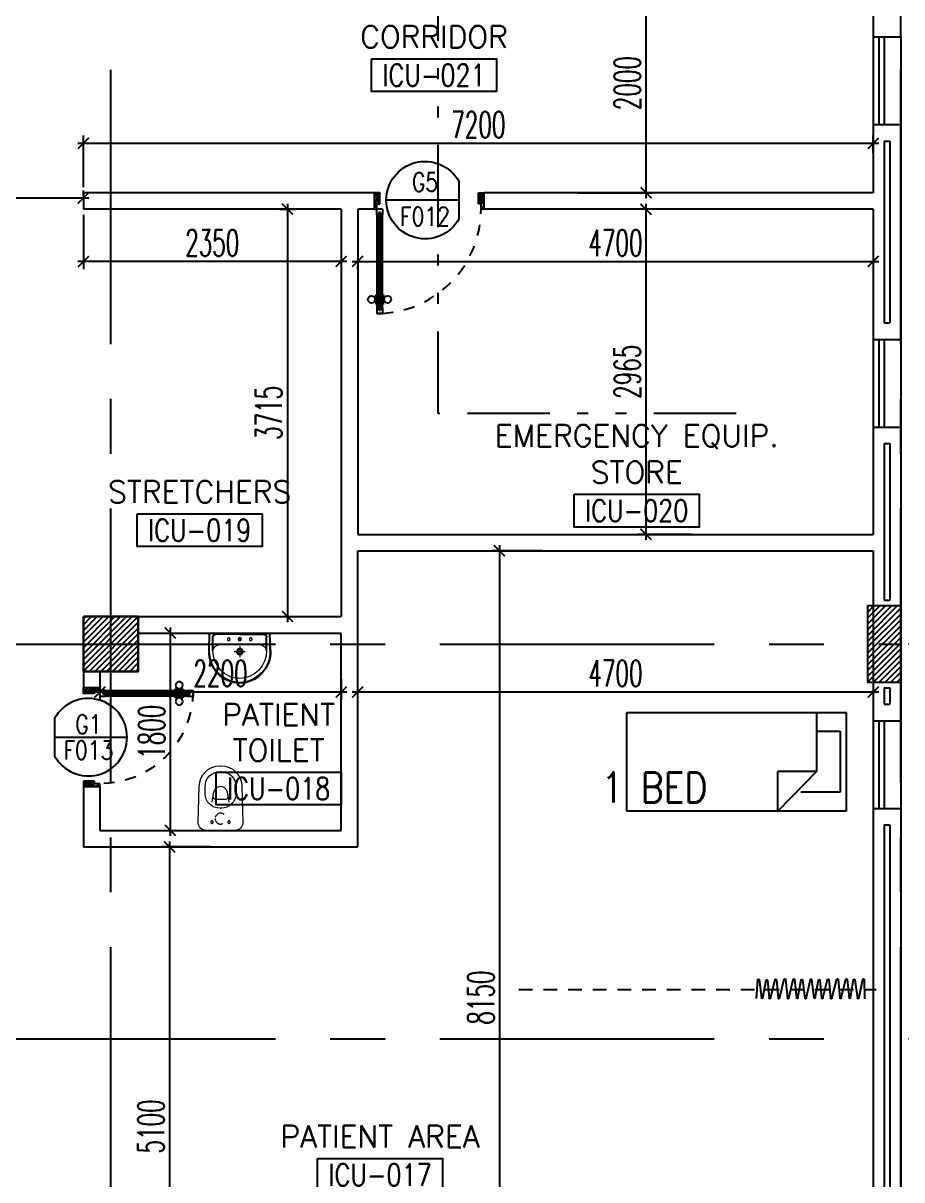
# Model space of a CAD drawing. Extents: x 275967.8 to 276060, y 57291.9 to 57371.4.
# Drawn here: x 276044.78 to 276052.79, y 57308.28 to 57318.82 of the extents above; entities that cross this region are included whole.
import ezdxf
from ezdxf.enums import TextEntityAlignment as Align

# ---------------------------------------------------------------- set-up
doc = ezdxf.new("R2010")
doc.units = 0
doc.header["$MEASUREMENT"] = 0
doc.header["$PDMODE"] = 34
for name, pattern in [('2DASHES', [1.7, 0.75, -0.25, 0.1, -0.25, 0.1, -0.25]), ('CENTERX2', [4, 2.5, -0.5, 0.5, -0.5]), ('DASHED', [0.75, 0.5, -0.25]), ('HIDDEN', [0.375, 0.25, -0.125]), ('HIDDEN2', [0.1875, 0.125, -0.0625])]:
    doc.linetypes.add(name, pattern=pattern)
doc.layers.get('0').update_dxf_attribs({"linetype": 'CONTINUOUS'})
doc.layers.get('DEFPOINTS').update_dxf_attribs({"linetype": 'CONTINUOUS'})
for name, color, linetype in [('A_CUBICLE_CURTAINS', 4, 'HIDDEN'), ('AXES', 11, 'CENTERX2'), ('COL', 5, 'CONTINUOUS'), ('D_CURTAIN', 11, 'HIDDEN'), ('DIM', 4, 'CONTINUOUS'), ('DOOR', 7, 'CONTINUOUS'), ('DOOR-CR', 2, 'CONTINUOUS'), ('DOOR-NO', 3, 'CONTINUOUS'), ('FIX', 3, 'CONTINUOUS'), ('FUR', 4, 'CONTINUOUS'), ('HAT', 8, 'CONTINUOUS'), ('IND-ES-L', 6, '2DASHES'), ('INSUL', 4, 'CONTINUOUS'), ('ME-FIX', 3, 'CONTINUOUS'), ('RM-BOX', 4, 'CONTINUOUS'), ('RM-NAME', 2, 'CONTINUOUS'), ('RM-NO', 2, 'CONTINUOUS'), ('RS20', 9, 'CONTINUOUS'), ('WALL', 2, 'CONTINUOUS'), ('WIN', 3, 'CONTINUOUS')]:
    doc.layers.add(name, color=color, linetype=linetype)
doc.styles.add('ROMANS', font='ROMANS.shx', dxfattribs={"width": 0.6})
doc.styles.add('RS20', font='ROMANS.shx', dxfattribs={"height": 0.2})
doc.dimstyles.new('STANDARD in', dxfattribs={"dimtxt": 0.24, "dimasz": 0.1, "dimexe": 0.07, "dimexo": 0.05, "dimgap": 0.05, "dimtad": 1, "dimdec": 0, "dimlfac": 1000, "dimzin": 0, "dimdsep": 46, "dimtxsty": 'ROMANS', "dimblk": 'ARCHTICK', "dimcen": 0.05, "dimdle": 0.05, "dimclrd": 4, "dimclre": 4, "dimclrt": 2, "dimadec": 0, "dimazin": 0, "dimtfac": 1, "dimtdec": 0, "dimtmove": 2, "dimatfit": 3, "dimfxl": 0, "dimtolj": 1, "dimtzin": 0, "dimarcsym": 0})

# ---------------------------------------------------------------- blocks, each defined once
blk = doc.blocks.new('*X21')
at = {"color": 0}
for p, q in [((84179, 132651), (84678, 133150)), ((84179, 132704), (84625, 133150)), ((84179, 132757), (84571, 133150)), ((84179, 132810), (84518, 133150)), ((84179, 132864), (84465, 133150)), ((84179, 132917), (84412, 133150)), ((84179, 132970), (84359, 133150)), ((84179, 133023), (84306, 133150)), ((84179, 133076), (84253, 133150)), ((84179, 133129), (84200, 133150)), ((84231, 132650), (84679, 133098)), ((84284, 132650), (84679, 133045)), ((84337, 132650), (84679, 132992)), ((84390, 132650), (84679, 132939)), ((84443, 132650), (84679, 132886)), ((84496, 132650), (84679, 132833)), ((84549, 132650), (84679, 132780)), ((84602, 132650), (84679, 132727)), ((84655, 132650), (84679, 132674))]:
    blk.add_line(p, q, dxfattribs=at)
blk = doc.blocks.new('COL50')
at = {"layer": 'COL'}
blk.add_lwpolyline([(-250, 250), (-250, -250), (250, -250), (250, 250)], close=True, dxfattribs=at)
blk = doc.blocks.new('C11')
at = {"layer": 'HAT'}
h = blk.add_hatch(dxfattribs=at)
h.set_pattern_fill('ANSI31', color=256, scale=300, style=0)
h.set_pattern_definition([(45, (-248556.182, -75061.005), (-26.5165043, 26.5165043), [])])
h.paths.add_polyline_path([(300, 700), (0, 700), (0, 350), (300, 350)])
h.paths.add_polyline_path([(300, 350), (0, 350), (0, 0), (300, 0)])
at = {"layer": 'COL'}
blk.add_lwpolyline([(300, 700), (300, 0), (0, 0), (0, 700)], close=True, dxfattribs=at)
blk = doc.blocks.new('DOOR90')
at = {"layer": 'DOOR', "color": 0, "linetype": 'ByBlock'}
for p, q in [((-150, 0), (-150, -25)), ((-150, 0), (0, 0)), ((0, -50), (0, 0)), ((-1000, -25), (-1000, -75)), ((-1000, -75), (-1000, -25)), ((-950, -25), (-1000, -25)), ((-950, -75), (-1000, -75)), ((-970, -42), (-970, -58)), ((-950, -42), (-970, -42)), ((-950, -58), (-970, -58)), ((-950, -25), (-950, -42)), ((-950, -58), (-950, -75)), ((-918, -25), (-918, -18)), ((-828, -18), (-918, -18)), ((-918, -75), (-918, -82)), ((-828, -82), (-918, -82)), ((-905, -18), (-905, -9)), ((-905, -9), (-840, -9)), ((-905, -18), (-840, -18)), ((-905, -82), (-905, -91)), ((-905, -82), (-840, -82)), ((-905, -91), (-840, -91)), ((-840, -18), (-840, -9)), ((-840, -82), (-840, -91)), ((-828, -25), (-828, -18)), ((-828, -75), (-828, -82)), ((-200, -42), (-200, -25)), ((-200, -25), (-150, -25)), ((-180, -42), (-200, -42)), ((-200, -75), (-200, -58)), ((-200, -58), (-180, -58)), ((-150, -75), (-200, -75)), ((-180, -58), (-180, -42)), ((-150, -75), (-150, -25)), ((-150, -25), (-100, -25)), ((-100, -25), (-100, -50)), ((-100, -50), (0, -50)), ((-150, -900), (-150, -875)), ((-150, -875), (-100, -875)), ((0, -900), (-150, -900)), ((-150, -900), (0, -900)), ((-100, -850), (0, -850)), ((-100, -875), (-100, -850)), ((0, -850), (0, -900))]:
    blk.add_line(p, q, dxfattribs=at)
at = {"layer": 'DOOR', "color": 9, "linetype": 'ByBlock'}
for p, q in [((0, -50), (-114, 0)), ((0, -50), (-40, 0)), ((0, -50), (-100, -37)), ((0, -850), (-114, -900)), ((0, -850), (-100, -863)), ((0, -850), (-40, -900))]:
    blk.add_line(p, q, dxfattribs=at)
at = {"layer": 'DOOR', "linetype": 'ByBlock'}
for p, q in [((-200, -25), (-950, -25)), ((-200, -42), (-950, -42)), ((-200, -58), (-950, -58)), ((-950, -75), (-200, -75))]:
    blk.add_line(p, q, dxfattribs=at)
at = {"layer": 'DOOR', "color": 0, "linetype": 'ByBlock'}
for centre in [(-873, 24), (-873, -124)]:
    blk.add_circle(centre, 32.4, dxfattribs=at)
at = {"layer": 'DOOR', "color": 9, "linetype": 'ByBlock'}
for centre, radius, start, end in [((0, -50), 154, 161.1053, 166.2858), ((0, -50), 134, 158.1598, 169.28), ((0, -50), 94.4, 148.0182, 180), ((0, -50), 74.4, 137.7764, 180), ((0, -50), 114, 154.0838, 167.3774), ((0, -50), 54.4, 113.2074, 180), ((0, -50), 34.4, 90, 180), ((0, -50), 14.4, 90, 180), ((0, -850), 154, 193.7142, 198.8947), ((0, -850), 134, 190.72, 201.8402), ((0, -850), 94.4, 180, 211.9818), ((0, -850), 74.4, 180, 222.2236), ((0, -850), 54.4, 180, 246.7926), ((0, -850), 34.4, 180, 270), ((0, -850), 14.4, 180, 270)]:
    blk.add_arc(centre, radius, start, end, dxfattribs=at)
at = {"layer": 'DOOR', "linetype": 'HIDDEN', "ltscale": 0.5}
blk.add_arc((-150, -25), 850, 180, 270, dxfattribs=at)
blk = doc.blocks.new('RM1')
at = {"layer": 'RM-BOX'}
blk.add_lwpolyline([(570, -200), (-570, -200), (-570, -500), (570, -500)], close=True, dxfattribs=at)
at = {"layer": 'RM-NAME', "style": 'ROMANS'}
for tag, p in [('ROOMNAME1', (0, 324)), ('ROOMNAME2', (0, 0))]:
    blk.add_attdef(tag, text='', height=200, dxfattribs=at).set_placement(p, align=Align.MIDDLE)
at = {"layer": 'RM-NO', "style": 'ROMANS', "width": 0.8}
blk.add_attdef('ROOMNO', text='', height=200, dxfattribs=at).set_placement((0, -350), align=Align.MIDDLE)
blk = doc.blocks.new('DD1')
at = {"layer": 'DOOR-CR'}
blk.add_line((-308, 0), (353, 0), dxfattribs=at)
blk.add_lwpolyline([(-308, -173, 3.820224), (-308, 173)], format="xyb", close=True, dxfattribs=at)
at = {"layer": 'DOOR-NO', "color": 255, "style": 'ROMANS', "width": 0.8}
for tag, p in [('G', (0, 184)), ('000', (0, -141))]:
    blk.add_attdef(tag, text='', height=204, dxfattribs=at).set_placement(p, align=Align.MIDDLE)
blk = doc.blocks.new('C')
at = {"layer": 'D_CURTAIN'}
for points in [[(0.2291, 0.0766), (0.2291, 0.0767, 0.848601), (0.2193, 0.0763), (0.2022, -0.0623, -0.855925), (0.1923, -0.0626), (0.1668, 0.0721, 0.866955), (0.1569, 0.0717), (0.1436, -0.065, -0.843142), (0.1338, -0.0657), (0.0985, 0.0766, 0.845318), (0.0887, 0.0759), (0.0756, -0.0662, -0.842227), (0.0658, -0.067), (0.0285, 0.0792, 0.837896), (0.0187, 0.0784), (0.004, -0.0645, -0.84563), (-0.0058, -0.0651), (-0.0396, 0.0782, 0.842014), (-0.0495, 0.0776), (-0.0651, -0.0627, -0.866148), (-0.0749, -0.063), (-0.0993, 0.0743, 0.854133), (-0.1092, 0.0741), (-0.1287, -0.0661, -0.838104), (-0.1385, -0.0665), (-0.1697, 0.0774, 0.84026), (-0.1795, 0.077), (-0.1827, -0.0714)], [(0.6386, -0.0681), (0.6279, 0.076, 0.848601), (0.6181, 0.0756), (0.601, -0.063, -0.855925), (0.5911, -0.0633), (0.5656, 0.0714, 0.866955), (0.5557, 0.0709), (0.5424, -0.0657, -0.843142), (0.5326, -0.0665), (0.4973, 0.0759, 0.845318), (0.4875, 0.0752), (0.4744, -0.0669, -0.842227), (0.4646, -0.0677), (0.4273, 0.0784, 0.837896), (0.4175, 0.0777), (0.4028, -0.0652, -0.84563), (0.393, -0.0659), (0.3592, 0.0775, 0.842014), (0.3493, 0.0769), (0.3338, -0.0634, -0.866148), (0.3239, -0.0637), (0.2995, 0.0735, 0.854133), (0.2896, 0.0734), (0.2701, -0.0669, -0.838104), (0.2603, -0.0672), (0.2291, 0.0767, 0.84026), (0.2193, 0.0763)]]:
    blk.add_lwpolyline(points, format="xyb", dxfattribs=at)
blk = doc.blocks.new('LAV1')
at = {"layer": 'FIX', "linetype": 'DASHED', "lineweight": 20, "ltscale": 0.05}
for p, q in [((50, 220), (-50, 220)), ((0, 170), (0, 270)), ((0, 170), (0, 270))]:
    blk.add_line(p, q, dxfattribs=at)
at = {"layer": 'FIX', "linetype": 'ByBlock', "ltscale": 0.3}
for p, q in [((-280, 210), (-275, 50)), ((-245, 210), (-245, 85)), ((245, 210), (245, 85)), ((280, 210), (275, 50)), ((0, 60), (-220, 60)), ((0, 60), (220, 60))]:
    blk.add_line(p, q, dxfattribs=at)
at = {"layer": 'FIX', "linetype": 'Continuous', "lineweight": 20}
for p, q in [((-275, 210), (-275, 50)), ((0, 155), (-181, 155)), ((0, 155), (181, 155)), ((275, 210), (275, 50)), ((0, 50), (-275, 50)), ((0, 50), (-252, 50)), ((0, 50), (252, 50)), ((0, 50), (275, 50))]:
    blk.add_line(p, q, dxfattribs=at)
at = {"layer": 'FIX', "lineweight": 20}
for p, q in [((16, 107), (-15, 107)), ((0, 92), (0, 123))]:
    blk.add_line(p, q, dxfattribs=at)
for centre, radius in [((0, 220), 29.5), ((0, 220), 22.5), ((0, 107), 15.5)]:
    blk.add_circle(centre, radius, dxfattribs=at)
at = {"layer": 'FIX', "linetype": 'HIDDEN', "lineweight": 20, "ltscale": 0.05}
for centre in [(-100, 107), (100, 107)]:
    blk.add_circle(centre, 12.4, dxfattribs=at)
at = {"layer": 'FIX', "linetype": 'ByBlock', "ltscale": 0.3}
for centre, radius, start, end in [((7, 220), 287, 91.3776, 182.0064), ((-7, 220), 287, 357.9936, 88.6224), ((-220, 85), 24.9, 179.7021, 269.9486), ((220, 85), 24.9, 270.0514, 0.2979)]:
    blk.add_arc(centre, radius, start, end, dxfattribs=at)
at = {"layer": 'FIX', "linetype": 'Continuous', "lineweight": 20}
for centre, radius, start, end in [((8, 217), 283, 91.6988, 181.351), ((8, 212), 253, 91.7328, 180.4884), ((-8, 217), 283, 358.649, 88.3012), ((-8, 212), 253, 359.5116, 88.2672), ((-179, 222), 66.9, 190.2006, 268.0786), ((179, 222), 66.9, 271.9214, 349.7994)]:
    blk.add_arc(centre, radius, start, end, dxfattribs=at)
blk = doc.blocks.new('WC1')
at = {"layer": 'FIX', "lineweight": 20}
for p, q in [((-210, 204), (-538, 194)), ((-475, 141), (-538, 141)), ((-727, 5), (-727, -5)), ((-674, 5), (-674, -5)), ((-534, 24), (-540, 0)), ((-540, 0), (-534, -24)), ((-395, 76), (-490, 60)), ((-339, 5), (-339, -5)), ((-490, -60), (-395, -76)), ((-538, -141), (-475, -141)), ((-538, -194), (-210, -204))]:
    blk.add_line(p, q, dxfattribs=at)
at = {"layer": 'FIX', "linetype": 'Continuous', "lineweight": 20}
blk.add_line((-420, -47), (-420, 45), dxfattribs=at)
at = {"layer": 'FIX', "lineweight": 20}
blk.add_lwpolyline([(-213, -204), (-210, -204, 0.414214), (-137, -131), (-137, 0), (-137, 131, 0.414214), (-210, 204)], format="xyb", dxfattribs=at)
at = {"layer": 'FIX', "linetype": 'HIDDEN2', "lineweight": 20, "ltscale": 0.3}
blk.add_circle((-245, 0), 49.8, dxfattribs=at)
at = {"layer": 'FIX', "linetype": 'HIDDEN', "lineweight": 20, "ltscale": 0.05}
for centre in [(-213, 78), (-213, -77)]:
    blk.add_circle(centre, 11.6, dxfattribs=at)
at = {"layer": 'FIX', "lineweight": 20}
for centre, radius, start, end in [((-538, 5), 189, 90, 180), ((-538, 5), 136, 90, 180), ((-475, 5), 136, 360, 90), ((-473, -7), 68.2, 128.9242, 152.8468), ((-464, -18), 82, 108.496, 128.9242), ((-538, -5), 189, 180, 270), ((-538, -5), 136, 180, 270), ((-473, 7), 68.2, 207.1532, 231.0758), ((-464, 18), 82, 231.0758, 251.504), ((-475, -5), 136, 270, 0)]:
    blk.add_arc(centre, radius, start, end, dxfattribs=at)
at = {"layer": 'FIX', "linetype": 'Continuous', "lineweight": 20}
for centre, start, end in [((-443, 46), 357.6662, 91.6121), ((-442, -46), 268.3879, 2.3338)]:
    blk.add_arc(centre, 22.3, start, end, dxfattribs=at)
blk = doc.blocks.new('_ARCHTICK')
at = {"color": 0, "linetype": 'ByBlock', "const_width": 0.15}
blk.add_lwpolyline([(-0.5, -0.5), (0.5, 0.5)], dxfattribs=at)
blk = doc.blocks.new('*D175')
at = {"layer": 'DEFPOINTS', "color": 0, "linetype": 'ByBlock', "ltscale": 0.3}
for p in [(276049.95, 57319.278), (276049.781, 57317.278), (276050.453, 57317.278)]:
    blk.add_point(p, dxfattribs=at)
at = {"layer": 'DIM', "color": 4, "linetype": 'ByBlock', "lineweight": -2, "ltscale": 0.3}
for p, q in [((276050.453, 57319.328), (276050.453, 57317.228)), ((276050, 57319.278), (276050.523, 57319.278)), ((276049.831, 57317.278), (276050.523, 57317.278))]:
    blk.add_line(p, q, dxfattribs=at)
at = {"layer": 'DIM', "color": 4, "linetype": 'ByBlock', "lineweight": -2, "ltscale": 0.3, "xscale": 0.1, "yscale": 0.1, "zscale": 0.1}
for p, rotation in [((276050.453, 57319.278), 90), ((276050.453, 57317.278), 270)]:
    blk.add_blockref('_ARCHTICK', p, dxfattribs=dict(at, rotation=rotation))
at = {"layer": 'DIM', "color": 2, "linetype": 'ByBlock', "ltscale": 0.3, "insert": (276050.283, 57318.278), "char_height": 0.24, "attachment_point": 5, "rotation": 90, "style": 'ROMANS'}
blk.add_mtext('\\A1;2000', dxfattribs=at)
blk = doc.blocks.new('*D174')
at = {"layer": 'DEFPOINTS', "color": 0, "linetype": 'ByBlock', "ltscale": 0.3}
for p in [(276052.525, 57317.729), (276052.525, 57317.589), (276045.325, 57317.278)]:
    blk.add_point(p, dxfattribs=at)
at = {"layer": 'DIM', "color": 4, "linetype": 'ByBlock', "lineweight": -2, "ltscale": 0.3}
for p, q in [((276045.275, 57317.729), (276052.575, 57317.729)), ((276045.325, 57317.328), (276045.325, 57317.799)), ((276052.525, 57317.639), (276052.525, 57317.799))]:
    blk.add_line(p, q, dxfattribs=at)
at = {"layer": 'DIM', "color": 4, "linetype": 'ByBlock', "lineweight": -2, "ltscale": 0.3, "xscale": 0.1, "yscale": 0.1, "zscale": 0.1, "rotation": 180}
blk.add_blockref('_ARCHTICK', (276045.325, 57317.729), dxfattribs=at)
at = {"layer": 'DIM', "color": 4, "linetype": 'ByBlock', "lineweight": -2, "ltscale": 0.3, "xscale": 0.1, "yscale": 0.1, "zscale": 0.1}
blk.add_blockref('_ARCHTICK', (276052.525, 57317.729), dxfattribs=at)
at = {"layer": 'DIM', "color": 2, "linetype": 'ByBlock', "ltscale": 0.3, "insert": (276048.925, 57317.899), "char_height": 0.24, "attachment_point": 5, "style": 'ROMANS'}
blk.add_mtext('\\A1;7200', dxfattribs=at)
blk = doc.blocks.new('*D173')
at = {"layer": 'DEFPOINTS', "color": 0, "linetype": 'ByBlock', "ltscale": 0.3}
for p in [(276051.64, 57317.128), (276050.453, 57314.163), (276050.917, 57314.163)]:
    blk.add_point(p, dxfattribs=at)
at = {"layer": 'DIM', "color": 4, "linetype": 'ByBlock', "lineweight": -2, "ltscale": 0.3}
for p, q in [((276050.453, 57317.178), (276050.453, 57314.113)), ((276051.59, 57317.128), (276050.383, 57317.128)), ((276050.867, 57314.163), (276050.383, 57314.163))]:
    blk.add_line(p, q, dxfattribs=at)
at = {"layer": 'DIM', "color": 4, "linetype": 'ByBlock', "lineweight": -2, "ltscale": 0.3, "xscale": 0.1, "yscale": 0.1, "zscale": 0.1}
for p, rotation in [((276050.453, 57317.128), 90), ((276050.453, 57314.163), 270)]:
    blk.add_blockref('_ARCHTICK', p, dxfattribs=dict(at, rotation=rotation))
at = {"layer": 'DIM', "color": 2, "linetype": 'ByBlock', "ltscale": 0.3, "insert": (276050.283, 57315.645), "char_height": 0.24, "attachment_point": 5, "rotation": 90, "style": 'ROMANS'}
blk.add_mtext('\\A1;2965', dxfattribs=at)
blk = doc.blocks.new('*D172')
at = {"layer": 'DEFPOINTS', "color": 0, "linetype": 'ByBlock', "ltscale": 0.3}
for p in [(276047.825, 57316.666), (276052.525, 57316.666), (276052.525, 57316.651)]:
    blk.add_point(p, dxfattribs=at)
at = {"layer": 'DIM', "color": 4, "linetype": 'ByBlock', "lineweight": -2, "ltscale": 0.3}
for p, q in [((276047.775, 57316.651), (276052.575, 57316.651)), ((276047.825, 57316.616), (276047.825, 57316.581)), ((276052.525, 57316.616), (276052.525, 57316.581))]:
    blk.add_line(p, q, dxfattribs=at)
at = {"layer": 'DIM', "color": 4, "linetype": 'ByBlock', "lineweight": -2, "ltscale": 0.3, "xscale": 0.1, "yscale": 0.1, "zscale": 0.1, "rotation": 180}
blk.add_blockref('_ARCHTICK', (276047.825, 57316.651), dxfattribs=at)
at = {"layer": 'DIM', "color": 4, "linetype": 'ByBlock', "lineweight": -2, "ltscale": 0.3, "xscale": 0.1, "yscale": 0.1, "zscale": 0.1}
blk.add_blockref('_ARCHTICK', (276052.525, 57316.651), dxfattribs=at)
at = {"layer": 'DIM', "color": 2, "linetype": 'ByBlock', "ltscale": 0.3, "insert": (276050.175, 57316.821), "char_height": 0.24, "attachment_point": 5, "style": 'ROMANS'}
blk.add_mtext('\\A1;4700', dxfattribs=at)
blk = doc.blocks.new('*D171')
at = {"layer": 'DEFPOINTS', "color": 0, "linetype": 'ByBlock', "ltscale": 0.3}
for p in [(276045.325, 57317.128), (276047.675, 57317.128), (276045.325, 57316.651)]:
    blk.add_point(p, dxfattribs=at)
at = {"layer": 'DIM', "color": 4, "linetype": 'ByBlock', "lineweight": -2, "ltscale": 0.3}
for p, q in [((276045.325, 57317.078), (276045.325, 57316.581)), ((276047.675, 57317.078), (276047.675, 57316.581)), ((276047.725, 57316.651), (276045.275, 57316.651))]:
    blk.add_line(p, q, dxfattribs=at)
at = {"layer": 'DIM', "color": 4, "linetype": 'ByBlock', "lineweight": -2, "ltscale": 0.3, "xscale": 0.1, "yscale": 0.1, "zscale": 0.1, "rotation": 180}
blk.add_blockref('_ARCHTICK', (276045.325, 57316.651), dxfattribs=at)
at = {"layer": 'DIM', "color": 4, "linetype": 'ByBlock', "lineweight": -2, "ltscale": 0.3, "xscale": 0.1, "yscale": 0.1, "zscale": 0.1}
blk.add_blockref('_ARCHTICK', (276047.675, 57316.651), dxfattribs=at)
at = {"layer": 'DIM', "color": 2, "linetype": 'ByBlock', "ltscale": 0.3, "insert": (276046.5, 57316.821), "char_height": 0.24, "attachment_point": 5, "style": 'ROMANS'}
blk.add_mtext('\\A1;2350', dxfattribs=at)
blk = doc.blocks.new('*D134')
at = {"layer": 'DEFPOINTS', "color": 0, "linetype": 'ByBlock', "ltscale": 0.3}
for p in [(276049.559, 57314.013), (276049.118, 57305.863), (276049.494, 57305.863)]:
    blk.add_point(p, dxfattribs=at)
at = {"layer": 'DIM', "color": 4, "linetype": 'ByBlock', "lineweight": -2, "ltscale": 0.3}
for p, q in [((276049.509, 57314.013), (276049.048, 57314.013)), ((276049.118, 57314.063), (276049.118, 57305.813)), ((276049.444, 57305.863), (276049.048, 57305.863))]:
    blk.add_line(p, q, dxfattribs=at)
at = {"layer": 'DIM', "color": 4, "linetype": 'ByBlock', "lineweight": -2, "ltscale": 0.3, "xscale": 0.1, "yscale": 0.1, "zscale": 0.1}
for p, rotation in [((276049.118, 57314.013), 90), ((276049.118, 57305.863), 270)]:
    blk.add_blockref('_ARCHTICK', p, dxfattribs=dict(at, rotation=rotation))
at = {"layer": 'DIM', "color": 2, "linetype": 'ByBlock', "ltscale": 0.3, "insert": (276048.948, 57309.938), "char_height": 0.24, "attachment_point": 5, "rotation": 90, "style": 'ROMANS'}
blk.add_mtext('\\A1;8150', dxfattribs=at)
blk = doc.blocks.new('*D170')
at = {"layer": 'DEFPOINTS', "color": 0, "linetype": 'ByBlock', "ltscale": 0.3}
for p in [(276047.825, 57313.763), (276052.525, 57313.763), (276047.825, 57312.725)]:
    blk.add_point(p, dxfattribs=at)
at = {"layer": 'DIM', "color": 4, "linetype": 'ByBlock', "lineweight": -2, "ltscale": 0.3}
for p, q in [((276047.825, 57313.713), (276047.825, 57312.655)), ((276052.525, 57313.713), (276052.525, 57312.655)), ((276052.575, 57312.725), (276047.775, 57312.725))]:
    blk.add_line(p, q, dxfattribs=at)
at = {"layer": 'DIM', "color": 4, "linetype": 'ByBlock', "lineweight": -2, "ltscale": 0.3, "xscale": 0.1, "yscale": 0.1, "zscale": 0.1, "rotation": 180}
blk.add_blockref('_ARCHTICK', (276047.825, 57312.725), dxfattribs=at)
at = {"layer": 'DIM', "color": 4, "linetype": 'ByBlock', "lineweight": -2, "ltscale": 0.3, "xscale": 0.1, "yscale": 0.1, "zscale": 0.1}
blk.add_blockref('_ARCHTICK', (276052.525, 57312.725), dxfattribs=at)
at = {"layer": 'DIM', "color": 2, "linetype": 'ByBlock', "ltscale": 0.3, "insert": (276050.175, 57312.895), "char_height": 0.24, "attachment_point": 5, "style": 'ROMANS'}
blk.add_mtext('\\A1;4700', dxfattribs=at)
blk = doc.blocks.new('*D169')
at = {"layer": 'DEFPOINTS', "color": 0, "linetype": 'ByBlock', "ltscale": 0.3}
for p in [(276047.675, 57312.892), (276045.475, 57312.838), (276045.475, 57312.725)]:
    blk.add_point(p, dxfattribs=at)
at = {"layer": 'DIM', "color": 4, "linetype": 'ByBlock', "lineweight": -2, "ltscale": 0.3}
for p, q in [((276045.475, 57312.788), (276045.475, 57312.655)), ((276047.675, 57312.842), (276047.675, 57312.655)), ((276047.725, 57312.725), (276045.425, 57312.725))]:
    blk.add_line(p, q, dxfattribs=at)
at = {"layer": 'DIM', "color": 4, "linetype": 'ByBlock', "lineweight": -2, "ltscale": 0.3, "xscale": 0.1, "yscale": 0.1, "zscale": 0.1, "rotation": 180}
blk.add_blockref('_ARCHTICK', (276045.475, 57312.725), dxfattribs=at)
at = {"layer": 'DIM', "color": 4, "linetype": 'ByBlock', "lineweight": -2, "ltscale": 0.3, "xscale": 0.1, "yscale": 0.1, "zscale": 0.1}
blk.add_blockref('_ARCHTICK', (276047.675, 57312.725), dxfattribs=at)
at = {"layer": 'DIM', "color": 2, "linetype": 'ByBlock', "ltscale": 0.3, "insert": (276046.575, 57312.895), "char_height": 0.24, "attachment_point": 5, "style": 'ROMANS'}
blk.add_mtext('\\A1;2200', dxfattribs=at)
blk = doc.blocks.new('*D168')
at = {"layer": 'DEFPOINTS', "color": 0, "linetype": 'ByBlock', "ltscale": 0.3}
for p in [(276045.833, 57313.263), (276045.833, 57311.463), (276046.117, 57311.463)]:
    blk.add_point(p, dxfattribs=at)
at = {"layer": 'DIM', "color": 4, "linetype": 'ByBlock', "lineweight": -2, "ltscale": 0.3}
for p, q in [((276046.117, 57313.313), (276046.117, 57311.413)), ((276045.883, 57313.263), (276046.187, 57313.263)), ((276045.883, 57311.463), (276046.187, 57311.463))]:
    blk.add_line(p, q, dxfattribs=at)
at = {"layer": 'DIM', "color": 4, "linetype": 'ByBlock', "lineweight": -2, "ltscale": 0.3, "xscale": 0.1, "yscale": 0.1, "zscale": 0.1}
for p, rotation in [((276046.117, 57313.263), 90), ((276046.117, 57311.463), 270)]:
    blk.add_blockref('_ARCHTICK', p, dxfattribs=dict(at, rotation=rotation))
at = {"layer": 'DIM', "color": 2, "linetype": 'ByBlock', "ltscale": 0.3, "insert": (276045.947, 57312.363), "char_height": 0.24, "attachment_point": 5, "rotation": 90, "style": 'ROMANS'}
blk.add_mtext('\\A1;1800', dxfattribs=at)
blk = doc.blocks.new('*D158')
at = {"layer": 'DEFPOINTS', "color": 0, "linetype": 'ByBlock', "ltscale": 0.3}
for p in [(276047.067, 57317.128), (276047.067, 57313.413), (276047.185, 57313.413)]:
    blk.add_point(p, dxfattribs=at)
at = {"layer": 'DIM', "color": 4, "linetype": 'ByBlock', "lineweight": -2, "ltscale": 0.3}
for p, q in [((276047.185, 57317.178), (276047.185, 57313.363)), ((276047.117, 57317.128), (276047.255, 57317.128)), ((276047.117, 57313.413), (276047.255, 57313.413))]:
    blk.add_line(p, q, dxfattribs=at)
at = {"layer": 'DIM', "color": 4, "linetype": 'ByBlock', "lineweight": -2, "ltscale": 0.3, "xscale": 0.1, "yscale": 0.1, "zscale": 0.1}
for p, rotation in [((276047.185, 57317.128), 90), ((276047.185, 57313.413), 270)]:
    blk.add_blockref('_ARCHTICK', p, dxfattribs=dict(at, rotation=rotation))
at = {"layer": 'DIM', "color": 2, "linetype": 'ByBlock', "ltscale": 0.3, "insert": (276047.015, 57315.27), "char_height": 0.24, "attachment_point": 5, "rotation": 90, "style": 'ROMANS'}
blk.add_mtext('\\A1;3715', dxfattribs=at)
blk = doc.blocks.new('*D157')
at = {"layer": 'DEFPOINTS', "color": 0, "linetype": 'ByBlock', "ltscale": 0.3}
for p in [(276042.975, 57317.229), (276042.975, 57317.203), (276045.325, 57317.203)]:
    blk.add_point(p, dxfattribs=at)
at = {"layer": 'DIM', "color": 4, "linetype": 'ByBlock', "lineweight": -2, "ltscale": 0.3}
for p, q in [((276042.975, 57317.253), (276042.975, 57317.299)), ((276045.325, 57317.253), (276045.325, 57317.299)), ((276045.375, 57317.229), (276042.925, 57317.229))]:
    blk.add_line(p, q, dxfattribs=at)
at = {"layer": 'DIM', "color": 4, "linetype": 'ByBlock', "lineweight": -2, "ltscale": 0.3, "xscale": 0.1, "yscale": 0.1, "zscale": 0.1, "rotation": 180}
blk.add_blockref('_ARCHTICK', (276042.975, 57317.229), dxfattribs=at)
at = {"layer": 'DIM', "color": 4, "linetype": 'ByBlock', "lineweight": -2, "ltscale": 0.3, "xscale": 0.1, "yscale": 0.1, "zscale": 0.1}
blk.add_blockref('_ARCHTICK', (276045.325, 57317.229), dxfattribs=at)
at = {"layer": 'DIM', "color": 2, "linetype": 'ByBlock', "ltscale": 0.3, "insert": (276044.15, 57317.399), "char_height": 0.24, "attachment_point": 5, "style": 'ROMANS'}
blk.add_mtext('\\A1;2350', dxfattribs=at)
blk = doc.blocks.new('DOOR-10')
at = {"layer": 'DOOR', "color": 0, "linetype": 'ByBlock'}
for p, q in [((-26, 1100), (-76, 1100)), ((-76, 1100), (-26, 1100)), ((-76, 1050), (-76, 1100)), ((-43, 1070), (-59, 1070)), ((-59, 1050), (-59, 1070)), ((-43, 1050), (-43, 1070)), ((-26, 1050), (-26, 1100)), ((-83, 1005), (-92, 1005)), ((-92, 1005), (-92, 940)), ((-76, 1018), (-83, 1018)), ((-83, 928), (-83, 1018)), ((-83, 1005), (-83, 940)), ((-59, 1050), (-76, 1050)), ((-26, 1050), (-43, 1050)), ((-26, 1018), (-18, 1018)), ((-18, 928), (-18, 1018)), ((-18, 1005), (-9, 1005)), ((-18, 1005), (-18, 940)), ((-9, 1005), (-9, 940)), ((-83, 940), (-92, 940)), ((-76, 928), (-83, 928)), ((-26, 928), (-18, 928)), ((-18, 940), (-9, 940)), ((-1001, 0), (-1001, 150)), ((-1001, 150), (-976, 150)), ((-1001, 150), (-1001, 0)), ((-976, 150), (-976, 100)), ((-76, 200), (-59, 200)), ((-76, 150), (-76, 200)), ((-76, 150), (-26, 150)), ((-59, 200), (-59, 180)), ((-59, 180), (-43, 180)), ((-43, 200), (-26, 200)), ((-43, 180), (-43, 200)), ((-26, 200), (-26, 150)), ((-1, 150), (-26, 150)), ((-26, 150), (-26, 100)), ((-951, 0), (-1001, 0)), ((-976, 100), (-951, 100)), ((-951, 100), (-951, 0)), ((-51, 100), (-51, 0)), ((-26, 100), (-51, 100)), ((-51, 0), (-1, 0))]:
    blk.add_line(p, q, dxfattribs=at)
at = {"layer": 'DOOR', "linetype": 'ByBlock'}
for p, q in [((-76, 1050), (-76, 200)), ((-59, 200), (-59, 1050)), ((-43, 200), (-43, 1050)), ((-26, 200), (-26, 1050))]:
    blk.add_line(p, q, dxfattribs=at)
at = {"layer": 'DOOR', "color": 9, "linetype": 'ByBlock'}
for p, q in [((-951, 0), (-1001, 114)), ((-51, 0), (-1, 114)), ((-1, 0), (-1, 150)), ((-951, 0), (-1001, 40)), ((-951, 0), (-964, 100)), ((-51, 0), (-37, 100)), ((-51, 0), (-1, 40))]:
    blk.add_line(p, q, dxfattribs=at)
at = {"layer": 'DOOR', "color": 0, "linetype": 'ByBlock'}
for centre in [(-124, 973), (23, 973)]:
    blk.add_circle(centre, 32.4, dxfattribs=at)
at = {"layer": 'DOOR', "linetype": 'HIDDEN', "ltscale": 0.5}
blk.add_arc((-23, 149), 952, 93.1482, 179.9482, dxfattribs=at)
at = {"layer": 'DOOR', "color": 9, "linetype": 'ByBlock'}
for centre, radius, start, end in [((-951, 0), 154, 103.7142, 108.8947), ((-951, 0), 134, 100.72, 111.8402), ((-51, 0), 134, 68.1598, 79.28), ((-51, 0), 114, 64.0838, 77.3774), ((-51, 0), 154, 71.1053, 76.2858), ((-951, 0), 94.4, 90, 121.9818), ((-951, 0), 74.4, 90, 132.2236), ((-951, 0), 54.4, 90, 156.7926), ((-951, 0), 34.4, 90, 180), ((-951, 0), 14.4, 90, 180), ((-51, 0), 94.4, 58.0182, 90), ((-51, 0), 74.4, 47.7764, 90), ((-51, 0), 54.4, 23.2074, 90), ((-51, 0), 34.4, 0, 90), ((-51, 0), 14.4, 0, 90)]:
    blk.add_arc(centre, radius, start, end, dxfattribs=at)
blk = doc.blocks.new('A$C16F26542')
at = {"layer": 'IND-ES-L'}
blk.add_lwpolyline([(73.19, 16.751), (70.475, 16.751), (70.475, 20.826), (67.759, 20.826)], dxfattribs=at)
blk = doc.blocks.new('*D782')
at = {"layer": 'DEFPOINTS', "color": 0, "linetype": 'ByBlock', "ltscale": 0.3}
for p in [(276046.531, 57311.313), (276046.111, 57306.213), (276046.49, 57306.213)]:
    blk.add_point(p, dxfattribs=at)
at = {"layer": 'DIM', "color": 4, "linetype": 'ByBlock', "lineweight": -2, "ltscale": 0.3}
for p, q in [((276046.481, 57311.313), (276046.041, 57311.313)), ((276046.111, 57311.363), (276046.111, 57306.163)), ((276046.44, 57306.213), (276046.041, 57306.213))]:
    blk.add_line(p, q, dxfattribs=at)
at = {"layer": 'DIM', "color": 4, "linetype": 'ByBlock', "lineweight": -2, "ltscale": 0.3, "xscale": 0.1, "yscale": 0.1, "zscale": 0.1}
for p, rotation in [((276046.111, 57311.313), 90), ((276046.111, 57306.213), 270)]:
    blk.add_blockref('_ARCHTICK', p, dxfattribs=dict(at, rotation=rotation))
at = {"layer": 'DIM', "color": 2, "linetype": 'ByBlock', "ltscale": 0.3, "insert": (276045.941, 57308.763), "char_height": 0.24, "attachment_point": 5, "rotation": 90, "style": 'ROMANS'}
blk.add_mtext('\\A1;5100', dxfattribs=at)

msp = doc.modelspace()

# ---------------------------------------------------------------- linework, layer by layer
at = {"layer": 'A_CUBICLE_CURTAINS', "ltscale": 0.5}
msp.add_line((276049.2935, 57310.0129), (276052.5507, 57310.0129), dxfattribs=at)
at = {"layer": 'AXES'}
for p, q in [((276052.7755, 57291.8986), (276052.7755, 57370.3613)), ((276045.5755, 57291.8986), (276045.5755, 57352.4829)), ((276036.5755, 57313.1629), (276052.7755, 57313.1629)), ((276059.3451, 57313.1629), (276052.5255, 57313.1629)), ((276036.5755, 57309.5629), (276052.5288, 57309.5629)), ((276059.3451, 57309.5629), (276052.5255, 57309.5629))]:
    msp.add_line(p, q, dxfattribs=at)
at = {"layer": 'FUR'}
for p, q in [((276050.2791, 57311.6394), (276050.2791, 57312.5394)), ((276050.2791, 57312.5394), (276052.2791, 57312.5394)), ((276052.0074, 57312.5394), (276052.0074, 57312.0006)), ((276052.2791, 57312.5394), (276052.2791, 57311.6394)), ((276052.0074, 57312.3695), (276052.2236, 57312.3695)), ((276052.2236, 57312.3695), (276052.2236, 57311.8116)), ((276052.0074, 57312.0006), (276051.654, 57312.0006)), ((276051.654, 57311.6394), (276051.654, 57312.0006)), ((276052.0074, 57312.0006), (276051.654, 57311.6394)), ((276052.2236, 57311.8116), (276051.8639, 57311.8116)), ((276052.2791, 57311.6394), (276050.2791, 57311.6394))]:
    msp.add_line(p, q, dxfattribs=at)
at = {"layer": 'INSUL'}
for p, q in [((276052.6255, 57317.7493), (276052.6255, 57316.0905)), ((276052.6255, 57317.7493), (276052.6755, 57317.7493)), ((276052.6755, 57317.7493), (276052.6755, 57316.0905)), ((276052.6255, 57316.0905), (276052.6755, 57316.0905)), ((276052.6255, 57314.9905), (276052.6255, 57313.5629)), ((276052.6255, 57314.9905), (276052.6755, 57314.9905)), ((276052.6755, 57314.9905), (276052.6755, 57313.5629)), ((276052.6255, 57313.5629), (276052.6755, 57313.5629)), ((276052.6255, 57312.7629), (276052.6755, 57312.7629)), ((276052.6255, 57312.7629), (276052.6255, 57312.6129)), ((276052.6755, 57312.7629), (276052.6755, 57312.6129)), ((276052.6255, 57312.6129), (276052.6755, 57312.6129)), ((276052.6255, 57311.5129), (276052.6255, 57306.3129)), ((276052.6255, 57311.5129), (276052.6755, 57311.5129)), ((276052.6755, 57311.5129), (276052.6755, 57306.3129))]:
    msp.add_line(p, q, dxfattribs=at)
at = {"layer": 'WALL', "linetype": 'ByBlock'}
for p, q in [((276052.7755, 57318.6993), (276052.7755, 57320.1129)), ((276052.5255, 57319.2779), (276052.5255, 57318.6993)), ((276052.5255, 57318.6993), (276052.7755, 57318.6993)), ((276052.5255, 57317.8993), (276052.7755, 57317.8993)), ((276052.5255, 57317.8993), (276052.5255, 57317.2779)), ((276052.7755, 57317.8993), (276052.7755, 57315.9405)), ((276052.7722, 57317.7493), (276052.7755, 57317.7493)), ((276045.3255, 57317.2779), (276045.3255, 57317.1279)), ((276047.9755, 57317.2779), (276045.3255, 57317.2779)), ((276047.9755, 57317.2779), (276047.9755, 57317.1279)), ((276052.5255, 57317.2779), (276048.9755, 57317.2779)), ((276048.9755, 57317.2779), (276048.9755, 57317.1279)), ((276047.6755, 57317.1279), (276045.3255, 57317.1279)), ((276047.6755, 57317.1279), (276047.6755, 57313.4129)), ((276047.8255, 57317.1279), (276047.8255, 57314.1629)), ((276047.9755, 57317.1279), (276047.8255, 57317.1279)), ((276052.5255, 57317.1279), (276048.9755, 57317.1279)), ((276052.5255, 57317.1279), (276052.5255, 57315.9405)), ((276052.7722, 57316.0905), (276052.7755, 57316.0905)), ((276052.5255, 57315.9405), (276052.7755, 57315.9405)), ((276052.5255, 57315.1405), (276052.7755, 57315.1405)), ((276052.5255, 57315.1405), (276052.5255, 57314.1629)), ((276052.7755, 57315.1405), (276052.7755, 57313.5129)), ((276052.7722, 57314.9905), (276052.7755, 57314.9905)), ((276047.8255, 57314.1629), (276052.5255, 57314.1629)), ((276047.8255, 57311.3129), (276047.8255, 57314.0129)), ((276047.8255, 57314.0129), (276052.5255, 57314.0129)), ((276052.5255, 57314.0129), (276052.5255, 57313.5129)), ((276045.8255, 57313.4129), (276047.6755, 57313.4129)), ((276045.8255, 57313.2629), (276047.6755, 57313.2629)), ((276047.6755, 57311.4629), (276047.6755, 57313.2629)), ((276052.5255, 57312.8129), (276052.5255, 57312.4629)), ((276052.7755, 57312.8129), (276052.7755, 57312.4629)), ((276052.5255, 57312.4629), (276052.7755, 57312.4629)), ((276052.5255, 57311.6629), (276052.7755, 57311.6629)), ((276052.5255, 57311.6629), (276052.5255, 57306.3129)), ((276052.7755, 57311.6629), (276052.7755, 57306.3129)), ((276045.4755, 57311.4629), (276047.6755, 57311.4629)), ((276045.3255, 57311.3129), (276047.8255, 57311.3129)), ((276052.7722, 57309.5129), (276052.7755, 57309.5129))]:
    msp.add_line(p, q, dxfattribs=at)
at = {"layer": 'WALL'}
for p, q in [((276045.3255, 57312.9129), (276045.3255, 57312.7629)), ((276045.4755, 57312.9129), (276045.4755, 57312.7629)), ((276045.4755, 57312.7629), (276045.3255, 57312.7629)), ((276045.4755, 57311.8629), (276045.3255, 57311.8629)), ((276045.3255, 57311.8629), (276045.3255, 57311.3129)), ((276045.4755, 57311.8629), (276045.4755, 57311.4629))]:
    msp.add_line(p, q, dxfattribs=at)
at = {"layer": 'WALL', "linetype": 'ByBlock', "ltscale": 0.3}
for points in [[(276052.4755, 57313.5129), (276052.7755, 57313.5129), (276052.7755, 57312.8129), (276052.4755, 57312.8129)], [(276045.3255, 57313.4129), (276045.8255, 57313.4129), (276045.8255, 57312.9129), (276045.3255, 57312.9129)]]:
    msp.add_lwpolyline(points, close=True, dxfattribs=at)
at = {"layer": 'WIN'}
for p, q in [((276052.5255, 57318.6993), (276052.5255, 57317.8993)), ((276052.5755, 57318.6993), (276052.5755, 57317.8993)), ((276052.6255, 57318.6993), (276052.6255, 57317.8993)), ((276052.7755, 57318.6993), (276052.7755, 57317.8993)), ((276052.5255, 57315.9405), (276052.5255, 57315.1405)), ((276052.5755, 57315.9405), (276052.5755, 57315.1405)), ((276052.6255, 57315.9405), (276052.6255, 57315.1405)), ((276052.7755, 57315.9405), (276052.7755, 57315.1405)), ((276052.5255, 57312.4629), (276052.5255, 57311.6629)), ((276052.5755, 57312.4629), (276052.5755, 57311.6629)), ((276052.6255, 57312.4629), (276052.6255, 57311.6629)), ((276052.7755, 57312.4629), (276052.7755, 57311.6629))]:
    msp.add_line(p, q, dxfattribs=at)

# ---------------------------------------------------------------- block references
at = {"layer": 'COL', "linetype": 'ByBlock', "xscale": 0.001, "yscale": 0.001, "zscale": 0.001}
msp.add_blockref('C11', (276052.4755, 57312.8129), dxfattribs=at)
at = {"layer": 'COL', "xscale": 0.001, "yscale": 0.001, "zscale": 0.001}
msp.add_blockref('COL50', (276045.5755, 57313.1629), dxfattribs=at)
at = {"layer": 'D_CURTAIN', "ltscale": 2, "xscale": -1.2, "yscale": 1.2, "zscale": 1.2}
msp.add_blockref('C', (276052.2264, 57310.0113), dxfattribs=at)
at = {"layer": 'DOOR', "color": 0, "linetype": 'ByBlock', "ltscale": 0.3, "xscale": 0.001, "yscale": 0.001, "zscale": 0.001, "rotation": 180}
msp.add_blockref('DOOR-10', (276047.9748, 57317.2779), dxfattribs=at)
at = {"layer": 'DOOR', "color": 0, "linetype": 'ByBlock', "xscale": -0.001, "yscale": 0.001, "zscale": 0.001}
msp.add_blockref('DOOR90', (276045.3255, 57312.7629), dxfattribs=at)
at = {"layer": 'DOOR-NO'}
ref = msp.add_blockref('DD1', (276048.4388, 57317.211), dxfattribs=dict(at, xscale=-0.001, yscale=0.001, zscale=0.001))
ref.add_attrib('G', 'G5', dxfattribs={"height": 0.17, "style": 'ROMANS', "width": 0.8}).set_placement((276048.4388, 57317.3755), align=Align.MIDDLE)
ref.add_attrib('000', 'F012', dxfattribs={"height": 0.17, "style": 'ROMANS', "width": 0.8}).set_placement((276048.4388, 57317.0611), align=Align.MIDDLE)
ref = msp.add_blockref('DD1', (276045.371, 57312.3129), dxfattribs=dict(at, xscale=0.001, yscale=0.001, zscale=0.001))
ref.add_attrib('G', 'G1', dxfattribs={"height": 0.17, "style": 'ROMANS', "width": 0.8}).set_placement((276045.371, 57312.4309), align=Align.MIDDLE)
ref.add_attrib('000', 'F013', dxfattribs={"height": 0.17, "style": 'ROMANS', "width": 0.8}).set_placement((276045.371, 57312.1951), align=Align.MIDDLE)
at = {"layer": 'FIX', "xscale": -0.001, "yscale": 0.001, "zscale": 0.001}
for name, p, rotation in [('LAV1', (276046.7505, 57313.3129), 180), ('WC1', (276046.5755, 57311.3259), 90)]:
    msp.add_blockref(name, p, dxfattribs=dict(at, rotation=rotation))
at = {"layer": 'HAT', "xscale": 0.001, "yscale": 0.001, "zscale": 0.001}
msp.add_blockref('*X21', (275961.1463, 57180.2632), dxfattribs=at)
at = {"layer": 'ME-FIX'}
msp.add_blockref('A$C16F26542', (275978.0855, 57298.513), dxfattribs=at)
at = {"layer": 'RM-NAME'}
ref = msp.add_blockref('RM1', (276048.5215, 57318.7004), dxfattribs=dict(at, xscale=-0.001, yscale=0.001, zscale=0.001))
ref.add_attrib('ROOMNO', 'ICU-021', dxfattribs={"layer": 'RM-NO', "height": 0.2, "style": 'ROMANS', "width": 0.8}).set_placement((276048.5215, 57318.3504), align=Align.MIDDLE)
ref.add_attrib('ROOMNAME2', 'CORRIDOR', dxfattribs={"height": 0.2, "style": 'ROMANS'}).set_placement((276048.5215, 57318.7004), align=Align.MIDDLE)
ref = msp.add_blockref('RM1', (276050.3692, 57314.7288), dxfattribs=dict(at, xscale=-0.001, yscale=0.001, zscale=0.001))
ref.add_attrib('ROOMNO', 'ICU-020', dxfattribs={"layer": 'RM-NO', "height": 0.2, "style": 'ROMANS', "width": 0.8}).set_placement((276050.3692, 57314.3788), align=Align.MIDDLE)
ref.add_attrib('ROOMNAME2', 'STORE', dxfattribs={"height": 0.2, "style": 'ROMANS'}).set_placement((276050.3692, 57314.7288), align=Align.MIDDLE)
ref.add_attrib('ROOMNAME1', 'EMERGENCY EQUIP.', dxfattribs={"height": 0.2, "style": 'ROMANS'}).set_placement((276050.3692, 57315.0526), align=Align.MIDDLE)
ref = msp.add_blockref('RM1', (276046.3858, 57314.5508), dxfattribs=dict(at, xscale=-0.001, yscale=0.001, zscale=0.001))
ref.add_attrib('ROOMNO', 'ICU-019', dxfattribs={"layer": 'RM-NO', "height": 0.2, "style": 'ROMANS', "width": 0.8}).set_placement((276046.3858, 57314.2008), align=Align.MIDDLE)
ref.add_attrib('ROOMNAME2', 'STRETCHERS', dxfattribs={"height": 0.2, "style": 'ROMANS'}).set_placement((276046.3858, 57314.5508), align=Align.MIDDLE)
ref = msp.add_blockref('RM1', (276047.1056, 57312.1947), dxfattribs=dict(at, xscale=-0.001, yscale=0.001, zscale=0.001))
ref.add_attrib('ROOMNO', 'ICU-018', dxfattribs={"layer": 'RM-NO', "height": 0.2, "style": 'ROMANS', "width": 0.8}).set_placement((276047.1056, 57311.8447), align=Align.MIDDLE)
ref.add_attrib('ROOMNAME2', 'TOILET', dxfattribs={"height": 0.2, "style": 'ROMANS'}).set_placement((276047.1056, 57312.1947), align=Align.MIDDLE)
ref.add_attrib('ROOMNAME1', 'PATIENT', dxfattribs={"height": 0.2, "style": 'ROMANS'}).set_placement((276047.1056, 57312.5185), align=Align.MIDDLE)
ref = msp.add_blockref('RM1', (276048.0296, 57308.6713), dxfattribs=dict(at, xscale=-0.001, yscale=0.001, zscale=0.001))
ref.add_attrib('ROOMNO', 'ICU-017', dxfattribs={"layer": 'RM-NO', "height": 0.2, "style": 'ROMANS', "width": 0.8}).set_placement((276048.0296, 57308.3213), align=Align.MIDDLE)
ref.add_attrib('ROOMNAME2', 'PATIENT AREA', dxfattribs={"height": 0.2, "style": 'ROMANS'}).set_placement((276048.0296, 57308.6713), align=Align.MIDDLE)

# ---------------------------------------------------------------- texts
at = {"layer": 'RS20', "style": 'RS20', "width": 0.85}
msp.add_text('1 BED', height=0.2736, dxfattribs=at).set_placement((276050.53, 57311.855), align=Align.MIDDLE)

# ---------------------------------------------------------------- dimensions: what is measured, and where the dimension line sits
at = {"layer": 'DIM', "linetype": 'ByBlock', "ltscale": 0.3}
for base, p1, p2, picture, middle in [((276050.4528, 57317.2779), (276049.9502, 57319.2779), (276049.7811, 57317.2779), '*D175', (276050.2828, 57318.2779)), ((276047.1848, 57313.4129), (276047.0669, 57317.1279), (276047.0669, 57313.4129), '*D158', (276047.0148, 57315.2704)), ((276050.4528, 57314.1629), (276051.6401, 57317.1279), (276050.9169, 57314.1629), '*D173', (276050.2828, 57315.6454)), ((276049.1175, 57305.8629), (276049.5595, 57314.0129), (276049.4939, 57305.8629), '*D134', (276048.9475, 57309.9379)), ((276046.1167, 57311.4629), (276045.8334, 57313.2629), (276045.8334, 57311.4629), '*D168', (276045.9467, 57312.3629)), ((276046.1105, 57306.2129), (276046.5308, 57311.3129), (276046.4898, 57306.2129), '*D782', (276045.9405, 57308.7629))]:
    dim = msp.add_linear_dim(base=base, p1=p1, p2=p2, angle=90, dimstyle='STANDARD in', dxfattribs=at)
    dim.commit()
    dim.dimension.update_dxf_attribs({"geometry": picture, "text_midpoint": middle})
for base, p1, p2, picture, middle in [((276052.5255, 57317.7291), (276045.3255, 57317.2779), (276052.5255, 57317.5886), '*D174', (276048.9255, 57317.8991)), ((276042.9755, 57317.229), (276045.3255, 57317.2029), (276042.9755, 57317.2029), '*D157', (276044.1505, 57317.399)), ((276045.3255, 57316.6507), (276047.6755, 57317.1279), (276045.3255, 57317.1279), '*D171', (276046.5005, 57316.8207)), ((276052.5255, 57316.6507), (276047.8255, 57316.6661), (276052.5255, 57316.6661), '*D172', (276050.1755, 57316.8207)), ((276047.8255, 57312.7245), (276052.5255, 57313.7629), (276047.8255, 57313.7629), '*D170', (276050.1755, 57312.8945)), ((276045.4755, 57312.7245), (276047.6755, 57312.8915), (276045.4755, 57312.8379), '*D169', (276046.5755, 57312.8945))]:
    dim = msp.add_linear_dim(base=base, p1=p1, p2=p2, dimstyle='STANDARD in', dxfattribs=at)
    dim.commit()
    dim.dimension.update_dxf_attribs({"geometry": picture, "text_midpoint": middle})

doc.saveas('drawing.dxf')
